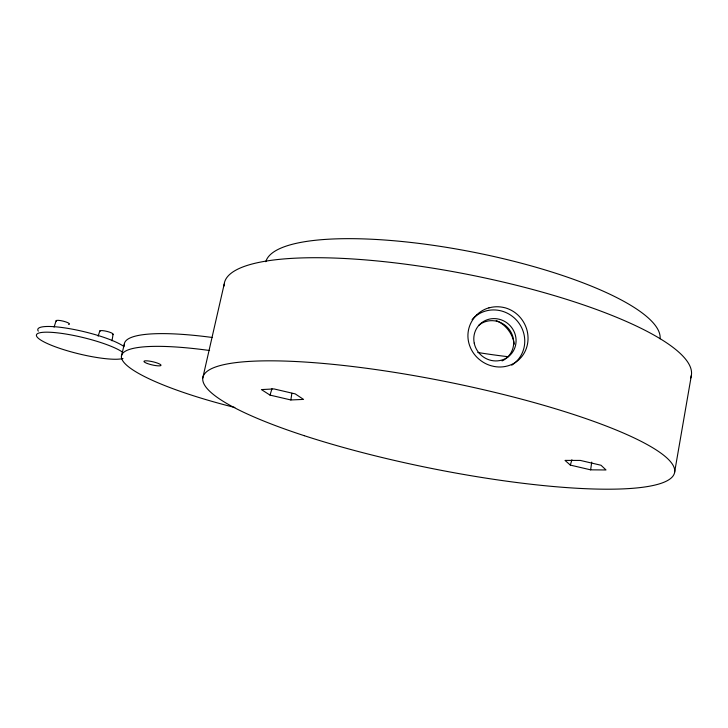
<?xml version="1.0" encoding="UTF-8"?>
<svg xmlns="http://www.w3.org/2000/svg" width="728" height="728" viewBox="0 0 728 728"><rect width="100%" height="100%" fill="white"/><g stroke="black" fill="none" stroke-linecap="round" stroke-linejoin="round"><path stroke-width="1.09" d="M590.635 469.842L606.015 469.96L601.019 465.256L580.316 460.424L565.01 460.396L570.333 465.101L590.635 469.842L591.727 462.116M290.854 399.963L303.54 399.408L295.24 393.894L273.965 388.925L261.425 389.589L270.006 395.104L290.854 399.963L291.864 393.284M111.994 340.804L113.086 334.316M674.556 472.518L691.409 375.248M202.739 378.114L224.197 284.157M121.449 356.11L124.333 343.971M570.333 465.101L571.908 459.778M270.006 395.104L271.999 388.643M98.153 336.19L99.791 330.967M54.072 327.127L56.083 320.857M477.004 314.733L475.093 316.716A30.685 29.675 20.6 0 0 469.496 345.227L470.515 347.857A30.867 29.784 31.2 0 0 478.942 359.141L481.19 360.906A30.785 29.575 41.1 0 0 491.382 365.82L494.121 366.466A30.758 29.32 49.9 0 0 505.141 366.512L507.789 365.893A30.785 29.038 57.1 0 0 519.346 359.295L521.184 357.348A30.567 28.438 63 0 0 526.608 328.856L525.634 326.208A30.794 29.038 57.1 0 0 517.581 314.705L515.415 312.904A30.758 29.32 49.9 0 0 505.423 307.88L502.693 307.271A30.785 29.575 41.1 0 0 491.627 307.252L488.916 307.935M124.324 345.345A142.388 27.282 12.5 0 1 212.549 337.519M234.835 407.489A142.588 26.354 12.5 0 1 122.022 359.441A142.588 26.354 12.5 0 1 209.582 350.505M122.977 358.458A45.9 8.427 13.6 0 1 54.518 346.501A45.9 8.427 13.6 0 1 53.999 332.523A45.9 8.427 13.6 0 1 122.75 352.316M38.302 331.158A45.873 8.563 13.6 0 1 70.98 328.92A45.873 8.563 13.6 0 1 124.097 346.655M99.963 331.486A6.861 1.329 13.5 0 1 107.134 331.44A6.861 1.329 13.5 0 1 112.44 334.625M56.511 321.421A6.898 1.329 13.8 0 1 63.318 321.175A6.898 1.329 13.8 0 1 68.614 324.47M514.314 344.189A29.721 27.719 63.3 0 0 509.873 332.25L508.29 330.012A29.921 28.292 57.4 0 0 502.493 324.206L500.245 322.65A29.857 28.519 50.1 0 0 496.214 320.566M265.811 261.707A200.937 50.369 11.1 0 1 472.208 251.952A200.937 50.369 11.1 0 1 660.105 338.811M472.099 319.565A30.503 29.211 45.7 0 1 517.062 320.757A30.503 29.211 45.7 0 1 511.739 365.192M477.022 314.605A30.867 29.784 31.2 0 1 488.934 307.808M224.078 285.986A238.02 55.901 11.2 0 1 468.495 274.565A238.02 55.901 11.2 0 1 690.635 377.932M508.117 356.711A187.396 46.938 11.1 0 1 477.786 352.489M478.769 325.325A21.485 20.584 45.8 0 1 509.009 329.183A21.485 20.584 45.8 0 1 505.196 359.132M504.449 359.632A21.485 20.584 45.8 0 1 502.065 360.924M147.402 363.527A8.754 1.611 13.1 0 0 160.961 365.438A8.754 1.611 13.1 0 0 149.094 361.061A8.754 1.611 13.1 0 0 147.402 363.527M304.268 435.69A240.604 43.98 11.4 0 0 673.873 474.62A240.604 43.98 11.4 0 0 337.901 364.855A240.604 43.98 11.4 0 0 304.268 435.69M474.228 343.134A21.603 20.693 45.7 0 0 508.981 356.183A21.603 20.693 45.7 0 0 501.601 319.983A21.603 20.693 45.7 0 0 474.228 343.134"/></g></svg>
